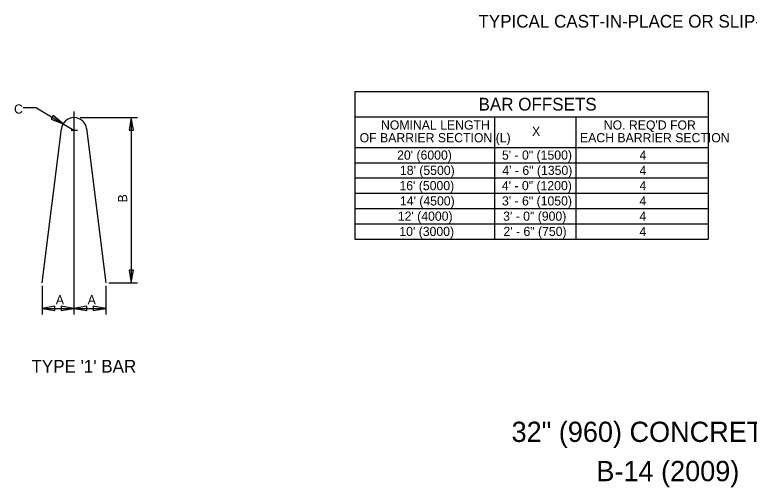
# Model space of a CAD drawing. Extents: x 1.6 to 16.7, y 0.2 to 10.4.
# Drawn here: x 1.99 to 9.21, y 0.55 to 5.2 of the extents above; entities that cross this region are included whole.
import ezdxf

# ---------------------------------------------------------------- set-up
doc = ezdxf.new("R2010")
doc.units = 0
for name, color, linetype in [('SD_P_Center Lines', 7, 'Continuous'), ('SD_P_Dimension Lines', 7, 'Continuous'), ('SD_P_Dimension Text', 7, 'Continuous'), ('SD_P_Frame', 7, 'Continuous'), ('SD_P_Notes', 7, 'Continuous'), ('SD_P_Rebar', 7, 'Continuous'), ('SD_P_Subtitles', 7, 'Continuous')]:
    doc.layers.add(name, color=color, linetype=linetype)

msp = doc.modelspace()

# ---------------------------------------------------------------- linework, layer by layer
at = {"layer": 'SD_P_Center Lines'}
msp.add_line((2.571, 4.2454), (2.571, 2.2504), dxfattribs=at)
at = {"layer": 'SD_P_Dimension Lines'}
for p, q in [((2.631, 4.1854), (3.194, 4.1854)), ((3.134, 4.1854), (3.113, 4.0604)), ((3.134, 4.1854), (3.134, 2.5604)), ((3.155, 4.0604), (3.134, 4.1854)), ((3.113, 4.0604), (3.155, 4.0604)), ((3.113, 2.6854), (3.134, 2.5604)), ((3.155, 2.6854), (3.113, 2.6854)), ((3.134, 2.5604), (3.155, 2.6854)), ((2.259, 2.5304), (2.259, 2.2504)), ((2.884, 2.5304), (2.884, 2.2504)), ((2.913, 2.5604), (3.194, 2.5604)), ((2.384, 2.3314), (2.259, 2.3104)), ((2.384, 2.2894), (2.384, 2.3314)), ((2.571, 2.3104), (2.446, 2.3314)), ((2.446, 2.3314), (2.446, 2.2894)), ((2.696, 2.3314), (2.571, 2.3104)), ((2.696, 2.2894), (2.696, 2.3314)), ((2.884, 2.3104), (2.759, 2.3314)), ((2.759, 2.3314), (2.759, 2.2894)), ((2.259, 2.3104), (2.571, 2.3104)), ((2.259, 2.3104), (2.384, 2.2894)), ((2.446, 2.2894), (2.571, 2.3104)), ((2.571, 2.3104), (2.884, 2.3104)), ((2.571, 2.3104), (2.696, 2.2894)), ((2.759, 2.2894), (2.884, 2.3104))]:
    msp.add_line(p, q, dxfattribs=at)
at = {"layer": 'SD_P_Notes'}
for p, q in [((5.333, 4.4415), (5.333, 2.9915)), ((5.333, 4.4415), (8.8043, 4.4415)), ((8.8043, 4.4415), (8.8043, 2.9915)), ((2.203, 4.2794), (2.07, 4.2794)), ((2.203, 4.2794), (2.464, 4.1244)), ((2.367, 4.2064), (2.346, 4.1704)), ((2.464, 4.1244), (2.367, 4.2064)), ((5.333, 4.1915), (8.8043, 4.1915)), ((6.7036, 4.1915), (6.7036, 2.9915)), ((7.5036, 4.1915), (7.5036, 2.9915)), ((2.346, 4.1704), (2.464, 4.1244)), ((2.464, 4.1244), (2.571, 4.0604)), ((2.544, 4.0604), (2.606, 4.0604)), ((5.333, 3.8915), (8.8043, 3.8915)), ((5.333, 3.7415), (8.8043, 3.7415)), ((5.333, 3.5915), (8.8043, 3.5915)), ((5.333, 3.4415), (8.8043, 3.4415)), ((5.333, 3.2915), (8.8043, 3.2915)), ((5.333, 3.1415), (8.8043, 3.1415)), ((5.333, 2.9915), (8.8043, 2.9915)), ((5.333, 2.9915), (8.8043, 2.9915))]:
    msp.add_line(p, q, dxfattribs=at)
at = {"layer": 'SD_P_Rebar'}
for p, q in [((2.258, 2.5604), (2.447, 4.0754)), ((2.695, 4.0764), (2.883, 2.5604))]:
    msp.add_line(p, q, dxfattribs=at)
msp.add_arc((2.5713, 4.0604), 0.125, 7.27869, 172.89332, dxfattribs=at)

# ---------------------------------------------------------------- texts
at = {"layer": 'SD_P_Dimension Text'}
msp.add_text('B', height=0.09, rotation=90, dxfattribs=at).set_placement((3.094, 3.3514))
for p in [(2.392, 2.3504), (2.705, 2.3504)]:
    msp.add_text('A', height=0.09, dxfattribs=at).set_placement(p)
at = {"layer": 'SD_P_Frame'}
for s, p in [('32" (960) CONCRETE SAFETY BARRIER (F SHAPE) ', (6.8724, 0.9984)), ('B-14 (2009)    ', (7.706, 0.6127))]:
    msp.add_text(s, height=0.198996, dxfattribs=at).set_placement(p)
at = {"layer": 'SD_P_Notes'}
for s, height, p in [('BAR OFFSETS', 0.124998, (6.5478, 4.254)), ('C', 0.09, (1.982, 4.2244)), ('NOMINAL LENGTH', 0.09, (5.5889, 4.067)), ("NO. REQ'D FOR", 0.09, (7.7787, 4.067)), ('X', 0.09, (7.0737, 4.0045)), ('OF BARRIER SECTION (L)', 0.09, (5.3789, 3.942)), ('EACH BARRIER SECTION', 0.09, (7.545, 3.942)), ("20' (6000)", 0.09, (5.7474, 3.7715)), ('5\' - 0" (1500)', 0.09, (6.7782, 3.7715)), ('4', 0.09, (8.1306, 3.7715)), ("18' (5500)", 0.09, (5.7752, 3.6215)), ('4\' - 6" (1350)', 0.09, (6.7818, 3.6215)), ('4', 0.09, (8.1306, 3.6215)), ("16' (5000)", 0.09, (5.7703, 3.4715)), ('4\' - 0" (1200)', 0.09, (6.7773, 3.4715)), ('4', 0.09, (8.1306, 3.4715)), ("14' (4500)", 0.09, (5.7752, 3.3215)), ('3\' - 6" (1050)', 0.09, (6.7785, 3.3215)), ('4', 0.09, (8.1297, 3.3215)), ("12' (4000)", 0.09, (5.7543, 3.1715)), ('3\' - 0" (900)', 0.09, (6.7897, 3.1715)), ('4', 0.09, (8.1297, 3.1715)), ("10' (3000)", 0.09, (5.7692, 3.0215)), ('2\' - 6" (750)', 0.09, (6.7923, 3.0215)), ('4', 0.09, (8.1297, 3.0215))]:
    msp.add_text(s, height=height, dxfattribs=at).set_placement(p)
at = {"layer": 'SD_P_Subtitles'}
for s, p in [('TYPICAL CAST-IN-PLACE OR SLIP-FORM CONSTRUCTION', (6.547, 5.0687)), ("TYPE '1' BAR", (2.153, 1.6794))]:
    msp.add_text(s, height=0.124998, dxfattribs=at).set_placement(p)

doc.saveas('drawing.dxf')
